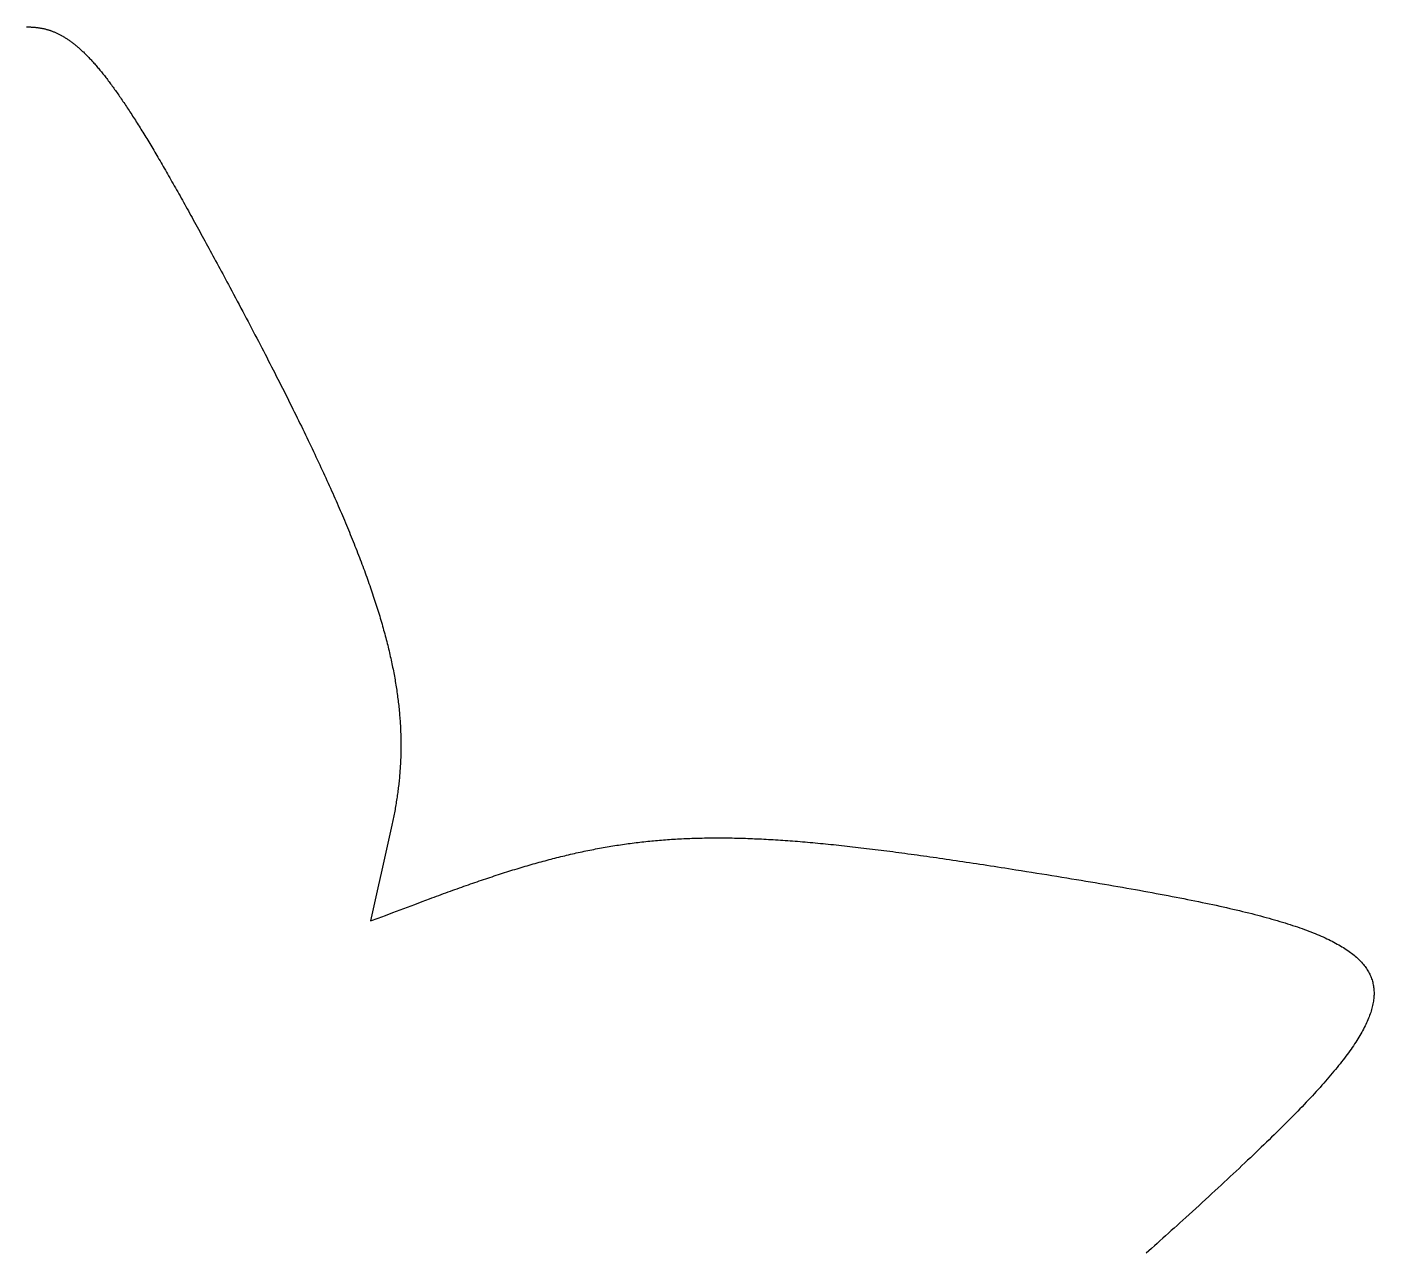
# Model space of a CAD drawing. Extents: x 2.4 to 98.3, y 8.1 to 95.3.
# Drawn here: x 50.37 to 98.33, y 51.65 to 95.28 of the extents above; entities that cross this region are included whole.
import ezdxf

# ---------------------------------------------------------------- set-up
doc = ezdxf.new("R2010")
doc.units = 0
doc.layers.add('LAYER_1', color=7, linetype='CONTINUOUS')

msp = doc.modelspace()

# ---------------------------------------------------------------- linework, layer by layer
at = {"layer": 'LAYER_1', "color": 3}
for p, q in [((50.351, 95.275), (50.376, 95.275)), ((50.376, 95.275), (50.4, 95.275)), ((50.4, 95.275), (50.424, 95.275)), ((50.424, 95.275), (50.449, 95.275)), ((50.449, 95.275), (50.473, 95.274)), ((50.473, 95.274), (50.497, 95.274)), ((50.497, 95.274), (50.521, 95.273)), ((50.521, 95.273), (50.545, 95.272)), ((50.545, 95.272), (50.569, 95.27)), ((50.569, 95.27), (50.593, 95.269)), ((50.593, 95.269), (50.616, 95.267)), ((50.616, 95.267), (50.64, 95.265)), ((50.64, 95.265), (50.664, 95.263)), ((50.664, 95.263), (50.688, 95.26)), ((50.688, 95.26), (50.711, 95.258)), ((50.711, 95.258), (50.735, 95.255)), ((50.735, 95.255), (50.758, 95.252)), ((50.758, 95.252), (50.782, 95.249)), ((50.782, 95.249), (50.805, 95.245)), ((50.805, 95.245), (50.829, 95.241)), ((50.829, 95.241), (50.852, 95.237)), ((50.852, 95.237), (50.876, 95.233)), ((50.876, 95.233), (50.899, 95.229)), ((50.899, 95.229), (50.922, 95.224)), ((50.922, 95.224), (50.945, 95.219)), ((50.945, 95.219), (50.969, 95.214)), ((50.969, 95.214), (50.992, 95.208)), ((50.992, 95.208), (51.015, 95.202)), ((51.015, 95.202), (51.038, 95.197)), ((51.038, 95.197), (51.061, 95.19)), ((51.061, 95.19), (51.085, 95.184)), ((51.085, 95.184), (51.108, 95.177)), ((51.108, 95.177), (51.131, 95.17)), ((51.131, 95.17), (51.154, 95.163)), ((51.154, 95.163), (51.177, 95.155)), ((51.177, 95.155), (51.2, 95.148)), ((51.2, 95.148), (51.223, 95.14)), ((51.223, 95.14), (51.246, 95.131)), ((51.246, 95.131), (51.269, 95.123)), ((51.269, 95.123), (51.292, 95.114)), ((51.292, 95.114), (51.315, 95.105)), ((51.315, 95.105), (51.338, 95.096)), ((51.338, 95.096), (51.361, 95.086)), ((51.361, 95.086), (51.385, 95.076)), ((51.385, 95.076), (51.408, 95.066)), ((51.408, 95.066), (51.431, 95.055)), ((51.431, 95.055), (51.454, 95.045)), ((51.454, 95.045), (51.477, 95.034)), ((51.477, 95.034), (51.5, 95.022)), ((51.5, 95.022), (51.523, 95.011)), ((51.523, 95.011), (51.546, 94.999)), ((51.546, 94.999), (51.569, 94.986)), ((51.569, 94.986), (51.592, 94.974)), ((51.592, 94.974), (51.615, 94.961)), ((51.615, 94.961), (51.639, 94.948)), ((51.639, 94.948), (51.662, 94.935)), ((51.662, 94.935), (51.685, 94.921)), ((51.685, 94.921), (51.708, 94.907)), ((51.708, 94.907), (51.732, 94.893)), ((51.732, 94.893), (51.755, 94.878)), ((51.755, 94.878), (51.778, 94.863)), ((51.778, 94.863), (51.801, 94.848)), ((51.801, 94.848), (51.825, 94.832)), ((51.825, 94.832), (51.848, 94.816)), ((51.848, 94.816), (51.872, 94.8)), ((51.872, 94.8), (51.895, 94.783)), ((51.895, 94.783), (51.919, 94.767)), ((51.919, 94.767), (51.942, 94.749)), ((51.942, 94.749), (51.966, 94.732)), ((51.966, 94.732), (51.99, 94.714)), ((51.99, 94.714), (52.013, 94.696)), ((52.013, 94.696), (52.037, 94.677)), ((52.037, 94.677), (52.061, 94.659)), ((52.061, 94.659), (52.085, 94.639)), ((52.085, 94.639), (52.109, 94.62)), ((52.109, 94.62), (52.133, 94.6)), ((52.133, 94.6), (52.157, 94.58)), ((52.157, 94.58), (52.181, 94.559)), ((52.181, 94.559), (52.205, 94.539)), ((52.205, 94.539), (52.229, 94.517)), ((52.229, 94.517), (52.253, 94.496)), ((52.253, 94.496), (52.277, 94.474)), ((52.277, 94.474), (52.302, 94.452)), ((52.302, 94.452), (52.326, 94.429)), ((52.326, 94.429), (52.351, 94.406)), ((52.351, 94.406), (52.375, 94.383)), ((52.375, 94.383), (52.4, 94.359)), ((52.4, 94.359), (52.425, 94.335)), ((52.425, 94.335), (52.449, 94.31)), ((52.449, 94.31), (52.474, 94.286)), ((52.474, 94.286), (52.499, 94.261)), ((52.499, 94.261), (52.524, 94.235)), ((52.524, 94.235), (52.549, 94.209)), ((52.549, 94.209), (52.574, 94.183)), ((52.574, 94.183), (52.6, 94.156)), ((52.6, 94.156), (52.625, 94.129)), ((52.625, 94.129), (52.65, 94.102)), ((52.65, 94.102), (52.676, 94.074)), ((52.676, 94.074), (52.702, 94.046)), ((52.702, 94.046), (52.727, 94.017)), ((52.727, 94.017), (52.753, 93.988)), ((52.753, 93.988), (52.779, 93.959)), ((52.779, 93.959), (52.805, 93.929)), ((52.805, 93.929), (52.831, 93.899)), ((52.831, 93.899), (52.857, 93.868)), ((52.857, 93.868), (52.883, 93.837)), ((52.883, 93.837), (52.91, 93.806)), ((52.91, 93.806), (52.936, 93.774)), ((52.936, 93.774), (52.963, 93.742)), ((52.963, 93.742), (52.99, 93.71)), ((52.99, 93.71), (53.016, 93.677)), ((53.016, 93.677), (53.043, 93.643)), ((53.043, 93.643), (53.07, 93.61)), ((53.07, 93.61), (53.097, 93.576)), ((53.097, 93.576), (53.125, 93.541)), ((53.125, 93.541), (53.152, 93.506)), ((53.152, 93.506), (53.18, 93.471)), ((53.18, 93.471), (53.207, 93.435)), ((53.207, 93.435), (53.235, 93.398)), ((53.235, 93.398), (53.263, 93.362)), ((53.263, 93.362), (53.291, 93.325)), ((53.291, 93.325), (53.319, 93.287)), ((53.319, 93.287), (53.347, 93.249)), ((53.347, 93.249), (53.375, 93.211)), ((53.375, 93.211), (53.404, 93.172)), ((53.404, 93.172), (53.432, 93.133)), ((53.432, 93.133), (53.461, 93.093)), ((53.461, 93.093), (53.49, 93.053)), ((53.49, 93.053), (53.519, 93.012)), ((53.519, 93.012), (53.548, 92.971)), ((53.548, 92.971), (53.578, 92.929)), ((53.578, 92.929), (53.607, 92.888)), ((53.607, 92.888), (53.637, 92.845)), ((53.637, 92.845), (53.666, 92.802)), ((53.666, 92.802), (53.696, 92.759)), ((53.696, 92.759), (53.726, 92.715)), ((53.726, 92.715), (53.756, 92.671)), ((53.756, 92.671), (53.787, 92.626)), ((53.787, 92.626), (53.817, 92.581)), ((53.817, 92.581), (53.848, 92.536)), ((53.848, 92.536), (53.879, 92.49)), ((53.879, 92.49), (53.91, 92.443)), ((53.91, 92.443), (53.941, 92.396)), ((53.941, 92.396), (53.972, 92.349)), ((53.972, 92.349), (54.003, 92.301)), ((54.003, 92.301), (54.035, 92.252)), ((54.035, 92.252), (54.067, 92.203)), ((54.067, 92.203), (54.099, 92.154)), ((54.099, 92.154), (54.131, 92.104)), ((54.131, 92.104), (54.163, 92.054)), ((54.163, 92.054), (54.196, 92.003)), ((54.196, 92.003), (54.228, 91.952)), ((54.228, 91.952), (54.261, 91.9)), ((54.261, 91.9), (54.294, 91.848)), ((54.294, 91.848), (54.327, 91.795)), ((54.327, 91.795), (54.36, 91.742)), ((54.36, 91.742), (54.394, 91.688)), ((54.394, 91.688), (54.428, 91.634)), ((54.428, 91.634), (54.461, 91.579)), ((54.461, 91.579), (54.496, 91.524)), ((54.496, 91.524), (54.53, 91.468)), ((54.53, 91.468), (54.564, 91.412)), ((54.564, 91.412), (54.599, 91.355)), ((54.599, 91.355), (54.634, 91.298)), ((54.634, 91.298), (54.669, 91.24)), ((54.669, 91.24), (54.704, 91.181)), ((54.704, 91.181), (54.739, 91.123)), ((54.739, 91.123), (54.775, 91.063)), ((54.775, 91.063), (54.811, 91.003)), ((54.811, 91.003), (54.847, 90.943)), ((54.847, 90.943), (54.883, 90.882)), ((54.883, 90.882), (54.919, 90.821)), ((54.919, 90.821), (54.956, 90.759)), ((54.956, 90.759), (54.993, 90.696)), ((54.993, 90.696), (55.03, 90.633)), ((55.03, 90.633), (55.067, 90.57)), ((55.067, 90.57), (55.105, 90.506)), ((55.105, 90.506), (55.142, 90.441)), ((55.142, 90.441), (55.18, 90.376)), ((55.18, 90.376), (55.218, 90.31)), ((55.218, 90.31), (55.257, 90.244)), ((55.257, 90.244), (55.295, 90.177)), ((55.295, 90.177), (55.334, 90.11)), ((55.334, 90.11), (55.373, 90.042)), ((55.373, 90.042), (55.412, 89.973)), ((55.412, 89.973), (55.452, 89.904)), ((55.452, 89.904), (55.491, 89.835)), ((55.491, 89.835), (55.531, 89.765)), ((55.531, 89.765), (55.571, 89.694)), ((55.571, 89.694), (55.612, 89.623)), ((55.612, 89.623), (55.653, 89.551)), ((55.653, 89.551), (55.693, 89.479)), ((55.693, 89.479), (55.734, 89.406)), ((55.734, 89.406), (55.776, 89.332)), ((55.776, 89.332), (55.817, 89.258)), ((55.817, 89.258), (55.859, 89.184)), ((55.859, 89.184), (55.901, 89.109)), ((55.901, 89.109), (55.944, 89.033)), ((55.944, 89.033), (55.986, 88.957)), ((55.986, 88.957), (56.029, 88.88)), ((56.029, 88.88), (56.072, 88.802)), ((56.072, 88.802), (56.115, 88.724)), ((56.115, 88.724), (56.159, 88.645)), ((56.159, 88.645), (56.203, 88.566)), ((56.203, 88.566), (56.247, 88.486)), ((56.247, 88.486), (56.291, 88.406)), ((56.291, 88.406), (56.336, 88.325)), ((56.336, 88.325), (56.381, 88.243)), ((56.381, 88.243), (56.426, 88.161)), ((56.426, 88.161), (56.471, 88.078)), ((56.471, 88.078), (56.517, 87.995)), ((56.517, 87.995), (56.563, 87.911)), ((56.563, 87.911), (56.609, 87.826)), ((56.609, 87.826), (56.656, 87.741)), ((56.656, 87.741), (56.702, 87.655)), ((56.702, 87.655), (56.749, 87.569)), ((56.749, 87.569), (56.797, 87.482)), ((56.797, 87.482), (56.844, 87.394)), ((56.844, 87.394), (56.892, 87.306)), ((56.892, 87.306), (56.94, 87.217)), ((56.94, 87.217), (56.989, 87.127)), ((56.989, 87.127), (57.037, 87.037)), ((57.037, 87.037), (57.086, 86.947)), ((57.086, 86.947), (57.136, 86.855)), ((57.136, 86.855), (57.185, 86.763)), ((57.185, 86.763), (57.235, 86.671)), ((57.235, 86.671), (57.285, 86.577)), ((57.285, 86.577), (57.336, 86.483)), ((57.336, 86.483), (57.387, 86.389)), ((57.387, 86.389), (57.438, 86.294)), ((57.438, 86.294), (57.489, 86.198)), ((57.489, 86.198), (57.541, 86.101)), ((57.541, 86.101), (57.593, 86.004)), ((57.593, 86.004), (57.659, 85.88)), ((57.659, 85.88), (57.725, 85.756)), ((57.725, 85.756), (57.791, 85.633)), ((57.791, 85.633), (57.856, 85.51)), ((57.856, 85.51), (57.921, 85.388)), ((57.921, 85.388), (57.985, 85.267)), ((57.985, 85.267), (58.049, 85.146)), ((58.049, 85.146), (58.113, 85.025)), ((58.113, 85.025), (58.176, 84.906)), ((58.176, 84.906), (58.239, 84.786)), ((58.239, 84.786), (58.302, 84.668)), ((58.302, 84.668), (58.364, 84.55)), ((58.364, 84.55), (58.425, 84.432)), ((58.425, 84.432), (58.486, 84.315)), ((58.486, 84.315), (58.547, 84.199)), ((58.547, 84.199), (58.608, 84.083)), ((58.608, 84.083), (58.668, 83.968)), ((58.668, 83.968), (58.727, 83.853)), ((58.727, 83.853), (58.786, 83.739)), ((58.786, 83.739), (58.845, 83.625)), ((58.845, 83.625), (58.903, 83.512)), ((58.903, 83.512), (58.961, 83.4)), ((58.961, 83.4), (59.019, 83.288)), ((59.019, 83.288), (59.076, 83.176)), ((59.076, 83.176), (59.133, 83.065)), ((59.133, 83.065), (59.189, 82.955)), ((59.189, 82.955), (59.245, 82.845)), ((59.245, 82.845), (59.301, 82.735)), ((59.301, 82.735), (59.356, 82.627)), ((59.356, 82.627), (59.411, 82.518)), ((59.411, 82.518), (59.466, 82.41)), ((59.466, 82.41), (59.52, 82.303)), ((59.52, 82.303), (59.573, 82.196)), ((59.573, 82.196), (59.627, 82.09)), ((59.627, 82.09), (59.68, 81.984)), ((59.68, 81.984), (59.732, 81.879)), ((59.732, 81.879), (59.784, 81.774)), ((59.784, 81.774), (59.836, 81.67)), ((59.836, 81.67), (59.887, 81.566)), ((59.887, 81.566), (59.938, 81.463)), ((59.938, 81.463), (59.989, 81.36)), ((59.989, 81.36), (60.039, 81.258)), ((60.039, 81.258), (60.089, 81.156)), ((60.089, 81.156), (60.138, 81.055)), ((60.138, 81.055), (60.187, 80.954)), ((60.187, 80.954), (60.236, 80.854)), ((60.236, 80.854), (60.284, 80.754)), ((60.284, 80.754), (60.332, 80.654)), ((60.332, 80.654), (60.38, 80.555)), ((60.38, 80.555), (60.427, 80.457)), ((60.427, 80.457), (60.474, 80.359)), ((60.474, 80.359), (60.52, 80.261)), ((60.52, 80.261), (60.566, 80.164)), ((60.566, 80.164), (60.612, 80.068)), ((60.612, 80.068), (60.657, 79.971)), ((60.657, 79.971), (60.702, 79.876)), ((60.702, 79.876), (60.747, 79.781)), ((60.747, 79.781), (60.791, 79.686)), ((60.791, 79.686), (60.835, 79.591)), ((60.835, 79.591), (60.878, 79.497)), ((60.878, 79.497), (60.921, 79.404)), ((60.921, 79.404), (60.964, 79.311)), ((60.964, 79.311), (61.006, 79.218)), ((61.006, 79.218), (61.048, 79.126)), ((61.048, 79.126), (61.09, 79.034)), ((61.09, 79.034), (61.131, 78.943)), ((61.131, 78.943), (61.172, 78.852)), ((61.172, 78.852), (61.212, 78.762)), ((61.212, 78.762), (61.253, 78.672)), ((61.253, 78.672), (61.292, 78.582)), ((61.292, 78.582), (61.332, 78.493)), ((61.332, 78.493), (61.371, 78.404)), ((61.371, 78.404), (61.41, 78.316)), ((61.41, 78.316), (61.448, 78.228)), ((61.448, 78.228), (61.486, 78.14)), ((61.486, 78.14), (61.524, 78.053)), ((61.524, 78.053), (61.561, 77.966)), ((61.561, 77.966), (61.598, 77.88)), ((61.598, 77.88), (61.635, 77.794)), ((61.635, 77.794), (61.671, 77.708)), ((61.671, 77.708), (61.707, 77.623)), ((61.707, 77.623), (61.742, 77.538)), ((61.742, 77.538), (61.777, 77.454)), ((61.777, 77.454), (61.812, 77.37)), ((61.812, 77.37), (61.847, 77.286)), ((61.847, 77.286), (61.881, 77.203)), ((61.881, 77.203), (61.915, 77.12)), ((61.915, 77.12), (61.948, 77.037)), ((61.948, 77.037), (61.981, 76.955)), ((61.981, 76.955), (62.014, 76.873)), ((62.014, 76.873), (62.046, 76.792)), ((62.046, 76.792), (62.078, 76.711)), ((62.078, 76.711), (62.11, 76.63)), ((62.11, 76.63), (62.141, 76.55)), ((62.141, 76.55), (62.173, 76.469)), ((62.173, 76.469), (62.203, 76.39)), ((62.203, 76.39), (62.234, 76.311)), ((62.234, 76.311), (62.264, 76.232)), ((62.264, 76.232), (62.293, 76.153)), ((62.293, 76.153), (62.323, 76.075)), ((62.323, 76.075), (62.352, 75.997)), ((62.352, 75.997), (62.38, 75.919)), ((62.38, 75.919), (62.409, 75.842)), ((62.409, 75.842), (62.437, 75.765)), ((62.437, 75.765), (62.464, 75.688)), ((62.464, 75.688), (62.491, 75.612)), ((62.491, 75.612), (62.518, 75.536)), ((62.518, 75.536), (62.545, 75.46)), ((62.545, 75.46), (62.571, 75.385)), ((62.571, 75.385), (62.597, 75.31)), ((62.597, 75.31), (62.623, 75.235)), ((62.623, 75.235), (62.648, 75.161)), ((62.648, 75.161), (62.673, 75.087)), ((62.673, 75.087), (62.698, 75.013)), ((62.698, 75.013), (62.723, 74.94)), ((62.723, 74.94), (62.747, 74.867)), ((62.747, 74.867), (62.77, 74.794)), ((62.77, 74.794), (62.794, 74.721)), ((62.794, 74.721), (62.817, 74.649)), ((62.817, 74.649), (62.839, 74.577)), ((62.839, 74.577), (62.862, 74.505)), ((62.862, 74.505), (62.884, 74.434)), ((62.884, 74.434), (62.906, 74.363)), ((62.906, 74.363), (62.927, 74.292)), ((62.927, 74.292), (62.948, 74.221)), ((62.948, 74.221), (62.969, 74.151)), ((62.969, 74.151), (62.99, 74.081)), ((62.99, 74.081), (63.01, 74.011)), ((63.01, 74.011), (63.03, 73.942)), ((63.03, 73.942), (63.049, 73.872)), ((63.049, 73.872), (63.068, 73.803)), ((63.068, 73.803), (63.087, 73.735)), ((63.087, 73.735), (63.106, 73.666)), ((63.106, 73.666), (63.124, 73.598)), ((63.124, 73.598), (63.142, 73.53)), ((63.142, 73.53), (63.16, 73.463)), ((63.16, 73.463), (63.177, 73.395)), ((63.177, 73.395), (63.194, 73.328)), ((63.194, 73.328), (63.211, 73.261)), ((63.211, 73.261), (63.228, 73.194)), ((63.228, 73.194), (63.244, 73.128)), ((63.244, 73.128), (63.259, 73.062)), ((63.259, 73.062), (63.275, 72.996)), ((63.275, 72.996), (63.29, 72.93)), ((63.29, 72.93), (63.305, 72.864)), ((63.305, 72.864), (63.32, 72.799)), ((63.32, 72.799), (63.334, 72.734)), ((63.334, 72.734), (63.348, 72.669)), ((63.348, 72.669), (63.362, 72.604)), ((63.362, 72.604), (63.375, 72.54)), ((63.375, 72.54), (63.388, 72.476)), ((63.388, 72.476), (63.401, 72.412)), ((63.401, 72.412), (63.414, 72.348)), ((63.414, 72.348), (63.426, 72.284)), ((63.426, 72.284), (63.438, 72.221)), ((63.438, 72.221), (63.449, 72.157)), ((63.449, 72.157), (63.461, 72.094)), ((63.461, 72.094), (63.472, 72.032)), ((63.472, 72.032), (63.483, 71.969)), ((63.483, 71.969), (63.493, 71.907)), ((63.493, 71.907), (63.503, 71.844)), ((63.503, 71.844), (63.513, 71.782)), ((63.513, 71.782), (63.523, 71.72)), ((63.523, 71.72), (63.532, 71.659)), ((63.532, 71.659), (63.541, 71.597)), ((63.541, 71.597), (63.55, 71.536)), ((63.55, 71.536), (63.558, 71.475)), ((63.558, 71.475), (63.566, 71.414)), ((63.566, 71.414), (63.574, 71.353)), ((63.574, 71.353), (63.582, 71.292)), ((63.582, 71.292), (63.589, 71.231)), ((63.589, 71.231), (63.596, 71.171)), ((63.596, 71.171), (63.603, 71.111)), ((63.603, 71.111), (63.609, 71.051)), ((63.609, 71.051), (63.615, 70.991)), ((63.615, 70.991), (63.621, 70.931)), ((63.621, 70.931), (63.627, 70.871)), ((63.627, 70.871), (63.632, 70.812)), ((63.632, 70.812), (63.637, 70.753)), ((63.637, 70.753), (63.642, 70.693)), ((63.642, 70.693), (63.646, 70.634)), ((63.646, 70.634), (63.651, 70.575)), ((63.651, 70.575), (63.655, 70.517)), ((63.655, 70.517), (63.658, 70.458)), ((63.658, 70.458), (63.662, 70.399)), ((63.662, 70.399), (63.665, 70.341)), ((63.665, 70.341), (63.668, 70.283)), ((63.668, 70.283), (63.67, 70.225)), ((63.67, 70.225), (63.673, 70.166)), ((63.673, 70.166), (63.675, 70.109)), ((63.675, 70.109), (63.676, 70.051)), ((63.676, 70.051), (63.678, 69.993)), ((63.678, 69.993), (63.679, 69.935)), ((63.679, 69.935), (63.68, 69.878)), ((63.68, 69.878), (63.681, 69.82)), ((63.681, 69.82), (63.681, 69.763)), ((63.681, 69.763), (63.682, 69.706)), ((63.682, 69.706), (63.681, 69.649)), ((63.681, 69.649), (63.681, 69.592)), ((63.681, 69.592), (63.681, 69.535)), ((63.666, 69.082), (63.663, 69.025)), ((63.669, 69.138), (63.666, 69.082)), ((63.671, 69.194), (63.669, 69.138)), ((63.674, 69.251), (63.671, 69.194)), ((63.676, 69.308), (63.674, 69.251)), ((63.677, 69.364), (63.676, 69.308)), ((63.679, 69.421), (63.677, 69.364)), ((63.68, 69.478), (63.679, 69.421)), ((63.681, 69.535), (63.68, 69.478)), ((63.636, 68.633), (63.631, 68.577)), ((63.641, 68.689), (63.636, 68.633)), ((63.645, 68.745), (63.641, 68.689)), ((63.649, 68.801), (63.645, 68.745)), ((63.653, 68.857), (63.649, 68.801)), ((63.657, 68.913), (63.653, 68.857)), ((63.66, 68.969), (63.657, 68.913)), ((63.663, 69.025), (63.66, 68.969)), ((63.583, 68.131), (63.576, 68.076)), ((63.59, 68.187), (63.583, 68.131)), ((63.596, 68.243), (63.59, 68.187)), ((63.603, 68.298), (63.596, 68.243)), ((63.609, 68.354), (63.603, 68.298)), ((63.615, 68.41), (63.609, 68.354)), ((63.62, 68.465), (63.615, 68.41)), ((63.626, 68.521), (63.62, 68.465)), ((63.631, 68.577), (63.626, 68.521)), ((63.51, 67.631), (63.501, 67.576)), ((63.519, 67.687), (63.51, 67.631)), ((63.528, 67.743), (63.519, 67.687)), ((63.536, 67.798), (63.528, 67.743)), ((63.545, 67.854), (63.536, 67.798)), ((63.553, 67.909), (63.545, 67.854)), ((63.561, 67.965), (63.553, 67.909)), ((63.568, 68.02), (63.561, 67.965)), ((63.576, 68.076), (63.568, 68.02)), ((63.429, 67.187), (63.418, 67.131)), ((63.44, 67.243), (63.429, 67.187)), ((63.451, 67.298), (63.44, 67.243)), ((63.461, 67.354), (63.451, 67.298)), ((63.472, 67.409), (63.461, 67.354)), ((63.482, 67.465), (63.472, 67.409)), ((63.491, 67.52), (63.482, 67.465)), ((63.501, 67.576), (63.491, 67.52)), ((63.359, 66.853), (63.265, 66.427)), ((63.372, 66.909), (63.359, 66.853)), ((63.384, 66.964), (63.372, 66.909)), ((63.395, 67.02), (63.384, 66.964)), ((63.407, 67.076), (63.395, 67.02)), ((63.418, 67.131), (63.407, 67.076)), ((63.265, 66.427), (63.171, 66.001)), ((71.71, 66.187), (71.779, 66.197)), ((71.779, 66.197), (71.848, 66.206)), ((71.848, 66.206), (71.917, 66.215)), ((71.917, 66.215), (71.986, 66.224)), ((71.986, 66.224), (72.055, 66.233)), ((72.055, 66.233), (72.124, 66.241)), ((72.124, 66.241), (72.193, 66.249)), ((72.193, 66.249), (72.263, 66.257)), ((72.263, 66.257), (72.332, 66.265)), ((72.332, 66.265), (72.402, 66.272)), ((72.402, 66.272), (72.472, 66.28)), ((72.472, 66.28), (72.541, 66.287)), ((72.541, 66.287), (72.611, 66.294)), ((72.611, 66.294), (72.681, 66.3)), ((72.681, 66.3), (72.752, 66.307)), ((72.752, 66.307), (72.822, 66.313)), ((72.822, 66.313), (72.892, 66.319)), ((72.892, 66.319), (72.963, 66.325)), ((72.963, 66.325), (73.034, 66.331)), ((73.034, 66.331), (73.105, 66.336)), ((73.105, 66.336), (73.176, 66.341)), ((73.176, 66.341), (73.247, 66.346)), ((73.247, 66.346), (73.318, 66.351)), ((73.318, 66.351), (73.39, 66.356)), ((73.39, 66.356), (73.461, 66.36)), ((73.461, 66.36), (73.533, 66.364)), ((73.533, 66.364), (73.605, 66.368)), ((73.605, 66.368), (73.678, 66.372)), ((73.678, 66.372), (73.75, 66.375)), ((73.75, 66.375), (73.823, 66.378)), ((73.823, 66.378), (73.895, 66.381)), ((73.895, 66.381), (73.968, 66.384)), ((73.968, 66.384), (74.042, 66.387)), ((74.042, 66.387), (74.115, 66.389)), ((74.115, 66.389), (74.189, 66.392)), ((74.189, 66.392), (74.263, 66.394)), ((74.263, 66.394), (74.337, 66.395)), ((74.337, 66.395), (74.411, 66.397)), ((74.411, 66.397), (74.486, 66.398)), ((74.486, 66.398), (74.561, 66.4)), ((74.561, 66.4), (74.636, 66.401)), ((74.636, 66.401), (74.711, 66.401)), ((74.711, 66.401), (74.787, 66.402)), ((74.787, 66.402), (74.862, 66.402)), ((74.862, 66.402), (74.938, 66.402)), ((74.938, 66.402), (75.015, 66.402)), ((75.015, 66.402), (75.091, 66.402)), ((75.091, 66.402), (75.168, 66.402)), ((75.168, 66.402), (75.246, 66.401)), ((75.246, 66.401), (75.323, 66.4)), ((75.323, 66.4), (75.401, 66.399)), ((75.401, 66.399), (75.479, 66.398)), ((75.479, 66.398), (75.557, 66.396)), ((75.557, 66.396), (75.636, 66.394)), ((75.636, 66.394), (75.715, 66.393)), ((75.715, 66.393), (75.794, 66.39)), ((75.794, 66.39), (75.874, 66.388)), ((75.874, 66.388), (75.954, 66.386)), ((75.954, 66.386), (76.034, 66.383)), ((76.034, 66.383), (76.115, 66.38)), ((76.115, 66.38), (76.196, 66.377)), ((76.196, 66.377), (76.277, 66.373)), ((76.277, 66.373), (76.359, 66.37)), ((76.359, 66.37), (76.441, 66.366)), ((76.441, 66.366), (76.523, 66.362)), ((76.523, 66.362), (76.606, 66.358)), ((76.606, 66.358), (76.689, 66.354)), ((76.689, 66.354), (76.772, 66.349)), ((76.772, 66.349), (76.856, 66.344)), ((76.856, 66.344), (76.94, 66.339)), ((76.94, 66.339), (77.025, 66.334)), ((77.025, 66.334), (77.11, 66.329)), ((77.11, 66.329), (77.195, 66.323)), ((77.195, 66.323), (77.281, 66.317)), ((77.281, 66.317), (77.367, 66.312)), ((77.367, 66.312), (77.454, 66.305)), ((77.454, 66.305), (77.541, 66.299)), ((77.541, 66.299), (77.628, 66.292)), ((77.628, 66.292), (77.716, 66.286)), ((77.716, 66.286), (77.804, 66.279)), ((77.804, 66.279), (77.893, 66.272)), ((77.893, 66.272), (77.982, 66.264)), ((77.982, 66.264), (78.072, 66.257)), ((78.072, 66.257), (78.162, 66.249)), ((78.162, 66.249), (78.252, 66.241)), ((78.252, 66.241), (78.343, 66.233)), ((78.343, 66.233), (78.434, 66.224)), ((78.434, 66.224), (78.526, 66.216)), ((78.526, 66.216), (78.618, 66.207)), ((78.618, 66.207), (78.711, 66.198)), ((78.711, 66.198), (78.804, 66.189)), ((63.171, 66.001), (63.076, 65.575)), ((69.236, 65.699), (69.305, 65.717)), ((69.305, 65.717), (69.375, 65.734)), ((69.375, 65.734), (69.444, 65.751)), ((69.444, 65.751), (69.513, 65.768)), ((69.513, 65.768), (69.583, 65.784)), ((69.583, 65.784), (69.652, 65.801)), ((69.652, 65.801), (69.721, 65.817)), ((69.721, 65.817), (69.79, 65.833)), ((69.79, 65.833), (69.859, 65.848)), ((69.859, 65.848), (69.927, 65.864)), ((69.927, 65.864), (69.996, 65.879)), ((69.996, 65.879), (70.065, 65.894)), ((70.065, 65.894), (70.134, 65.909)), ((70.134, 65.909), (70.202, 65.923)), ((70.202, 65.923), (70.271, 65.938)), ((70.271, 65.938), (70.339, 65.952)), ((70.339, 65.952), (70.408, 65.966)), ((70.408, 65.966), (70.476, 65.979)), ((70.476, 65.979), (70.545, 65.993)), ((70.545, 65.993), (70.613, 66.006)), ((70.613, 66.006), (70.682, 66.019)), ((70.682, 66.019), (70.75, 66.032)), ((70.75, 66.032), (70.818, 66.044)), ((70.818, 66.044), (70.887, 66.057)), ((70.887, 66.057), (70.955, 66.069)), ((70.955, 66.069), (71.024, 66.081)), ((71.024, 66.081), (71.092, 66.092)), ((71.092, 66.092), (71.161, 66.104)), ((71.161, 66.104), (71.229, 66.115)), ((71.229, 66.115), (71.298, 66.126)), ((71.298, 66.126), (71.366, 66.137)), ((71.366, 66.137), (71.435, 66.147)), ((71.435, 66.147), (71.504, 66.158)), ((71.504, 66.158), (71.572, 66.168)), ((71.572, 66.168), (71.641, 66.178)), ((71.641, 66.178), (71.71, 66.187)), ((78.804, 66.189), (78.898, 66.18)), ((78.898, 66.18), (78.992, 66.17)), ((78.992, 66.17), (79.087, 66.16)), ((79.087, 66.16), (79.182, 66.15)), ((79.182, 66.15), (79.278, 66.14)), ((79.278, 66.14), (79.374, 66.13)), ((79.374, 66.13), (79.471, 66.12)), ((79.471, 66.12), (79.568, 66.109)), ((79.568, 66.109), (79.666, 66.098)), ((79.666, 66.098), (79.764, 66.087)), ((79.764, 66.087), (79.863, 66.076)), ((79.863, 66.076), (79.962, 66.064)), ((79.962, 66.064), (80.062, 66.052)), ((80.062, 66.052), (80.162, 66.041)), ((80.162, 66.041), (80.263, 66.028)), ((80.263, 66.028), (80.365, 66.016)), ((80.365, 66.016), (80.467, 66.004)), ((80.467, 66.004), (80.569, 65.991)), ((80.569, 65.991), (80.673, 65.978)), ((80.673, 65.978), (80.776, 65.965)), ((80.776, 65.965), (80.881, 65.952)), ((80.881, 65.952), (80.986, 65.939)), ((80.986, 65.939), (81.091, 65.925)), ((81.091, 65.925), (81.197, 65.911)), ((81.197, 65.911), (81.304, 65.897)), ((81.304, 65.897), (81.411, 65.883)), ((81.411, 65.883), (81.519, 65.869)), ((81.519, 65.869), (81.627, 65.854)), ((81.627, 65.854), (81.736, 65.839)), ((81.736, 65.839), (81.846, 65.824)), ((81.846, 65.824), (81.956, 65.809)), ((81.956, 65.809), (82.067, 65.794)), ((82.067, 65.794), (82.179, 65.778)), ((82.179, 65.778), (82.291, 65.763)), ((82.291, 65.763), (82.404, 65.747)), ((82.404, 65.747), (82.517, 65.731)), ((82.517, 65.731), (82.632, 65.715)), ((82.632, 65.715), (82.746, 65.698)), ((63.076, 65.575), (62.982, 65.15)), ((67.523, 65.212), (67.597, 65.235)), ((67.597, 65.235), (67.67, 65.258)), ((67.67, 65.258), (67.743, 65.28)), ((67.743, 65.28), (67.816, 65.303)), ((67.816, 65.303), (67.888, 65.325)), ((67.888, 65.325), (67.961, 65.346)), ((67.961, 65.346), (68.033, 65.368)), ((68.033, 65.368), (68.105, 65.389)), ((68.105, 65.389), (68.177, 65.41)), ((68.177, 65.41), (68.248, 65.431)), ((68.248, 65.431), (68.32, 65.452)), ((68.32, 65.452), (68.391, 65.472)), ((68.391, 65.472), (68.462, 65.492)), ((68.462, 65.492), (68.533, 65.512)), ((68.533, 65.512), (68.604, 65.532)), ((68.604, 65.532), (68.675, 65.552)), ((68.675, 65.552), (68.745, 65.571)), ((68.745, 65.571), (68.816, 65.59)), ((68.816, 65.59), (68.886, 65.609)), ((68.886, 65.609), (68.956, 65.627)), ((68.956, 65.627), (69.026, 65.646)), ((69.026, 65.646), (69.096, 65.664)), ((69.096, 65.664), (69.166, 65.682)), ((69.166, 65.682), (69.236, 65.699)), ((82.746, 65.698), (82.862, 65.681)), ((82.862, 65.681), (82.978, 65.665)), ((82.978, 65.665), (83.095, 65.648)), ((83.095, 65.648), (83.212, 65.63)), ((83.212, 65.63), (83.33, 65.613)), ((83.33, 65.613), (83.449, 65.596)), ((83.449, 65.596), (83.568, 65.578)), ((83.568, 65.578), (83.688, 65.56)), ((83.688, 65.56), (83.809, 65.542)), ((83.809, 65.542), (83.931, 65.523)), ((83.931, 65.523), (84.053, 65.505)), ((84.053, 65.505), (84.176, 65.486)), ((84.176, 65.486), (84.3, 65.467)), ((84.3, 65.467), (84.424, 65.448)), ((84.424, 65.448), (84.549, 65.429)), ((84.549, 65.429), (84.675, 65.41)), ((84.675, 65.41), (84.802, 65.39)), ((84.802, 65.39), (84.929, 65.37)), ((84.929, 65.37), (85.057, 65.35)), ((85.057, 65.35), (85.186, 65.33)), ((85.186, 65.33), (85.315, 65.31)), ((85.315, 65.31), (85.446, 65.289)), ((85.446, 65.289), (85.577, 65.269)), ((85.577, 65.269), (85.764, 65.239)), ((85.764, 65.239), (85.951, 65.209)), ((62.982, 65.15), (62.888, 64.724)), ((66.083, 64.732), (66.161, 64.76)), ((66.161, 64.76), (66.239, 64.787)), ((66.239, 64.787), (66.317, 64.814)), ((66.317, 64.814), (66.394, 64.84)), ((66.394, 64.84), (66.471, 64.867)), ((66.471, 64.867), (66.548, 64.893)), ((66.548, 64.893), (66.625, 64.919)), ((66.625, 64.919), (66.701, 64.945)), ((66.701, 64.945), (66.777, 64.97)), ((66.777, 64.97), (66.853, 64.995)), ((66.853, 64.995), (66.928, 65.02)), ((66.928, 65.02), (67.003, 65.045)), ((67.003, 65.045), (67.078, 65.07)), ((67.078, 65.07), (67.153, 65.094)), ((67.153, 65.094), (67.228, 65.118)), ((67.228, 65.118), (67.302, 65.142)), ((67.302, 65.142), (67.376, 65.166)), ((67.376, 65.166), (67.45, 65.189)), ((67.45, 65.189), (67.523, 65.212)), ((85.951, 65.209), (86.135, 65.18)), ((86.135, 65.18), (86.319, 65.15)), ((86.319, 65.15), (86.501, 65.121)), ((86.501, 65.121), (86.681, 65.092)), ((86.681, 65.092), (86.86, 65.063)), ((86.86, 65.063), (87.037, 65.035)), ((87.037, 65.035), (87.213, 65.006)), ((87.213, 65.006), (87.388, 64.977)), ((87.388, 64.977), (87.561, 64.949)), ((87.561, 64.949), (87.732, 64.921)), ((87.732, 64.921), (87.903, 64.893)), ((87.903, 64.893), (88.071, 64.865)), ((88.071, 64.865), (88.238, 64.837)), ((88.238, 64.837), (88.404, 64.809)), ((88.404, 64.809), (88.569, 64.781)), ((88.569, 64.781), (88.731, 64.753)), ((88.731, 64.753), (88.893, 64.726)), ((62.793, 64.298), (62.699, 63.872)), ((62.888, 64.724), (62.793, 64.298)), ((64.786, 64.262), (64.869, 64.293)), ((64.869, 64.293), (64.953, 64.324)), ((64.953, 64.324), (65.036, 64.355)), ((65.036, 64.355), (65.118, 64.385)), ((65.118, 64.385), (65.201, 64.416)), ((65.201, 64.416), (65.283, 64.446)), ((65.283, 64.446), (65.364, 64.475)), ((65.364, 64.475), (65.445, 64.505)), ((65.445, 64.505), (65.526, 64.534)), ((65.526, 64.534), (65.607, 64.563)), ((65.607, 64.563), (65.687, 64.592)), ((65.687, 64.592), (65.767, 64.62)), ((65.767, 64.62), (65.846, 64.649)), ((65.846, 64.649), (65.925, 64.677)), ((65.925, 64.677), (66.004, 64.705)), ((66.004, 64.705), (66.083, 64.732)), ((88.893, 64.726), (89.053, 64.698)), ((89.053, 64.698), (89.211, 64.671)), ((89.211, 64.671), (89.369, 64.643)), ((89.369, 64.643), (89.524, 64.616)), ((89.524, 64.616), (89.679, 64.589)), ((89.679, 64.589), (89.831, 64.562)), ((89.831, 64.562), (89.983, 64.535)), ((89.983, 64.535), (90.133, 64.508)), ((90.133, 64.508), (90.281, 64.481)), ((90.281, 64.481), (90.428, 64.454)), ((90.428, 64.454), (90.574, 64.427)), ((90.574, 64.427), (90.718, 64.4)), ((90.718, 64.4), (90.861, 64.373)), ((90.861, 64.373), (91.002, 64.346)), ((91.002, 64.346), (91.142, 64.32)), ((91.142, 64.32), (91.281, 64.293)), ((91.281, 64.293), (91.418, 64.266)), ((62.699, 63.872), (62.605, 63.446)), ((63.391, 63.74), (63.653, 63.838)), ((63.653, 63.838), (63.915, 63.936)), ((63.915, 63.936), (64.177, 64.035)), ((64.177, 64.035), (64.44, 64.133)), ((64.44, 64.133), (64.702, 64.231)), ((64.702, 64.231), (64.786, 64.262)), ((91.418, 64.266), (91.554, 64.24)), ((91.554, 64.24), (91.688, 64.213)), ((91.688, 64.213), (91.821, 64.186)), ((91.821, 64.186), (91.953, 64.16)), ((91.953, 64.16), (92.083, 64.133)), ((92.083, 64.133), (92.212, 64.106)), ((92.212, 64.106), (92.339, 64.08)), ((92.339, 64.08), (92.465, 64.053)), ((92.465, 64.053), (92.589, 64.026)), ((92.589, 64.026), (92.712, 64)), ((92.712, 64), (92.834, 63.973)), ((92.834, 63.973), (92.955, 63.946)), ((92.955, 63.946), (93.073, 63.92)), ((93.073, 63.92), (93.191, 63.893)), ((93.191, 63.893), (93.307, 63.866)), ((93.307, 63.866), (93.422, 63.839)), ((93.422, 63.839), (93.535, 63.812)), ((93.535, 63.812), (93.648, 63.785)), ((62.605, 63.446), (62.867, 63.544)), ((62.867, 63.544), (63.129, 63.642)), ((63.129, 63.642), (63.391, 63.74)), ((93.648, 63.785), (93.758, 63.758)), ((93.758, 63.758), (93.867, 63.731)), ((93.867, 63.731), (93.975, 63.704)), ((93.975, 63.704), (94.082, 63.677)), ((94.082, 63.677), (94.187, 63.65)), ((94.187, 63.65), (94.291, 63.622)), ((94.291, 63.622), (94.393, 63.595)), ((94.393, 63.595), (94.494, 63.567)), ((94.494, 63.567), (94.594, 63.54)), ((94.594, 63.54), (94.693, 63.512)), ((94.693, 63.512), (94.79, 63.484)), ((94.79, 63.484), (94.885, 63.457)), ((94.885, 63.457), (94.979, 63.429)), ((94.979, 63.429), (95.072, 63.401)), ((95.072, 63.401), (95.164, 63.372)), ((95.164, 63.372), (95.254, 63.344)), ((95.254, 63.344), (95.343, 63.316)), ((95.343, 63.316), (95.431, 63.287)), ((95.431, 63.287), (95.517, 63.259)), ((95.517, 63.259), (95.602, 63.23)), ((95.602, 63.23), (95.685, 63.201)), ((95.685, 63.201), (95.767, 63.172)), ((95.767, 63.172), (95.848, 63.143)), ((95.848, 63.143), (95.928, 63.114)), ((95.928, 63.114), (96.006, 63.084)), ((96.006, 63.084), (96.083, 63.055)), ((96.083, 63.055), (96.158, 63.025)), ((96.158, 63.025), (96.232, 62.995)), ((96.232, 62.995), (96.305, 62.965)), ((96.305, 62.965), (96.377, 62.935)), ((96.377, 62.935), (96.447, 62.905)), ((96.447, 62.905), (96.516, 62.874)), ((96.516, 62.874), (96.584, 62.844)), ((96.584, 62.844), (96.65, 62.813)), ((96.65, 62.813), (96.715, 62.782)), ((96.715, 62.782), (96.778, 62.75)), ((96.778, 62.75), (96.841, 62.719)), ((96.841, 62.719), (96.902, 62.687)), ((96.902, 62.687), (96.962, 62.655)), ((96.962, 62.655), (97.02, 62.623)), ((97.02, 62.623), (97.077, 62.591)), ((97.077, 62.591), (97.133, 62.559)), ((97.133, 62.559), (97.187, 62.526)), ((97.187, 62.526), (97.241, 62.493)), ((97.241, 62.493), (97.293, 62.46)), ((97.293, 62.46), (97.343, 62.427)), ((97.343, 62.427), (97.393, 62.393)), ((97.393, 62.393), (97.441, 62.359)), ((97.441, 62.359), (97.487, 62.325)), ((97.487, 62.325), (97.533, 62.291)), ((97.533, 62.291), (97.577, 62.257)), ((97.577, 62.257), (97.62, 62.222)), ((97.62, 62.222), (97.662, 62.187)), ((97.662, 62.187), (97.702, 62.152)), ((97.702, 62.152), (97.741, 62.116)), ((97.741, 62.116), (97.779, 62.08)), ((97.779, 62.08), (97.815, 62.044)), ((97.815, 62.044), (97.851, 62.008)), ((97.851, 62.008), (97.885, 61.971)), ((97.885, 61.971), (97.917, 61.934)), ((97.917, 61.934), (97.949, 61.897)), ((97.949, 61.897), (97.979, 61.86)), ((97.979, 61.86), (98.008, 61.822)), ((98.008, 61.822), (98.036, 61.784)), ((98.036, 61.784), (98.062, 61.746)), ((98.062, 61.746), (98.087, 61.707)), ((98.087, 61.707), (98.111, 61.668)), ((98.111, 61.668), (98.134, 61.629)), ((98.134, 61.629), (98.155, 61.589)), ((98.155, 61.589), (98.176, 61.549)), ((98.176, 61.549), (98.195, 61.509)), ((98.195, 61.509), (98.212, 61.469)), ((98.212, 61.469), (98.229, 61.428)), ((98.229, 61.428), (98.244, 61.387)), ((98.244, 61.387), (98.258, 61.345)), ((98.258, 61.345), (98.271, 61.303)), ((98.271, 61.303), (98.282, 61.261)), ((98.282, 61.261), (98.292, 61.218)), ((98.292, 61.218), (98.301, 61.175)), ((98.301, 61.175), (98.309, 61.132)), ((98.309, 61.132), (98.316, 61.089)), ((98.316, 61.089), (98.321, 61.045)), ((98.321, 61.045), (98.325, 61)), ((98.325, 61), (98.328, 60.955)), ((98.328, 60.955), (98.33, 60.91)), ((98.28, 60.438), (98.269, 60.388)), ((98.291, 60.487), (98.28, 60.438)), ((98.3, 60.535), (98.291, 60.487)), ((98.308, 60.584), (98.3, 60.535)), ((98.315, 60.632), (98.308, 60.584)), ((98.32, 60.679), (98.315, 60.632)), ((98.325, 60.726), (98.32, 60.679)), ((98.328, 60.773), (98.325, 60.726)), ((98.33, 60.819), (98.328, 60.773)), ((98.33, 60.91), (98.33, 60.865)), ((98.33, 60.865), (98.33, 60.819)), ((98.133, 59.977), (98.111, 59.923)), ((98.154, 60.03), (98.133, 59.977)), ((98.174, 60.082), (98.154, 60.03)), ((98.193, 60.134), (98.174, 60.082)), ((98.21, 60.186), (98.193, 60.134)), ((98.227, 60.237), (98.21, 60.186)), ((98.242, 60.288), (98.227, 60.237)), ((98.256, 60.338), (98.242, 60.288)), ((98.269, 60.388), (98.256, 60.338)), ((97.89, 59.479), (97.857, 59.421)), ((97.922, 59.536), (97.89, 59.479)), ((97.952, 59.593), (97.922, 59.536)), ((97.982, 59.649), (97.952, 59.593)), ((98.01, 59.705), (97.982, 59.649)), ((98.037, 59.76), (98.01, 59.705)), ((98.063, 59.815), (98.037, 59.76)), ((98.087, 59.869), (98.063, 59.815)), ((98.111, 59.923), (98.087, 59.869)), ((97.595, 59.003), (97.553, 58.941)), ((97.636, 59.064), (97.595, 59.003)), ((97.676, 59.125), (97.636, 59.064)), ((97.714, 59.185), (97.676, 59.125)), ((97.752, 59.245), (97.714, 59.185)), ((97.788, 59.304), (97.752, 59.245)), ((97.823, 59.363), (97.788, 59.304)), ((97.857, 59.421), (97.823, 59.363)), ((97.276, 58.56), (97.226, 58.495)), ((97.325, 58.625), (97.276, 58.56)), ((97.373, 58.689), (97.325, 58.625)), ((97.42, 58.753), (97.373, 58.689)), ((97.465, 58.816), (97.42, 58.753)), ((97.51, 58.879), (97.465, 58.816)), ((97.553, 58.941), (97.51, 58.879)), ((96.902, 58.09), (96.844, 58.021)), ((96.959, 58.159), (96.902, 58.09)), ((97.015, 58.227), (96.959, 58.159)), ((97.069, 58.295), (97.015, 58.227)), ((97.123, 58.362), (97.069, 58.295)), ((97.175, 58.428), (97.123, 58.362)), ((97.226, 58.495), (97.175, 58.428)), ((96.473, 57.592), (96.407, 57.518)), ((96.538, 57.665), (96.473, 57.592)), ((96.601, 57.737), (96.538, 57.665)), ((96.664, 57.809), (96.601, 57.737)), ((96.725, 57.88), (96.664, 57.809)), ((96.785, 57.951), (96.725, 57.88)), ((96.844, 58.021), (96.785, 57.951)), ((96.062, 57.142), (95.989, 57.065)), ((96.133, 57.218), (96.062, 57.142)), ((96.203, 57.294), (96.133, 57.218)), ((96.272, 57.37), (96.203, 57.294)), ((96.34, 57.444), (96.272, 57.37)), ((96.407, 57.518), (96.34, 57.444)), ((95.611, 56.669), (95.532, 56.588)), ((95.689, 56.749), (95.611, 56.669)), ((95.765, 56.829), (95.689, 56.749)), ((95.841, 56.908), (95.765, 56.829)), ((95.916, 56.987), (95.841, 56.908)), ((95.989, 57.065), (95.916, 56.987)), ((95.121, 56.173), (95.035, 56.088)), ((95.205, 56.257), (95.121, 56.173)), ((95.288, 56.341), (95.205, 56.257)), ((95.371, 56.424), (95.288, 56.341)), ((95.452, 56.506), (95.371, 56.424)), ((95.532, 56.588), (95.452, 56.506)), ((94.592, 55.653), (94.5, 55.564)), ((94.683, 55.742), (94.592, 55.653)), ((94.773, 55.829), (94.683, 55.742)), ((94.861, 55.916), (94.773, 55.829)), ((94.949, 56.003), (94.861, 55.916)), ((95.035, 56.088), (94.949, 56.003)), ((94.122, 55.201), (94.025, 55.108)), ((94.218, 55.293), (94.122, 55.201)), ((94.313, 55.384), (94.218, 55.293)), ((94.407, 55.474), (94.313, 55.384)), ((94.5, 55.564), (94.407, 55.474)), ((93.626, 54.731), (93.524, 54.634)), ((93.727, 54.826), (93.626, 54.731)), ((93.828, 54.921), (93.727, 54.826)), ((93.927, 55.015), (93.828, 54.921)), ((94.025, 55.108), (93.927, 55.015)), ((93.104, 54.242), (92.996, 54.142)), ((93.21, 54.341), (93.104, 54.242)), ((93.316, 54.44), (93.21, 54.341)), ((93.42, 54.538), (93.316, 54.44)), ((93.524, 54.634), (93.42, 54.538)), ((92.555, 53.735), (92.443, 53.631)), ((92.667, 53.838), (92.555, 53.735)), ((92.778, 53.94), (92.667, 53.838)), ((92.887, 54.042), (92.778, 53.94)), ((92.996, 54.142), (92.887, 54.042)), ((92.098, 53.316), (91.981, 53.209)), ((92.214, 53.422), (92.098, 53.316)), ((92.329, 53.527), (92.214, 53.422)), ((92.443, 53.631), (92.329, 53.527)), ((91.522, 52.789), (91.419, 52.696)), ((91.625, 52.883), (91.522, 52.789)), ((91.745, 52.993), (91.625, 52.883)), ((91.864, 53.101), (91.745, 52.993)), ((91.981, 53.209), (91.864, 53.101)), ((91.011, 52.327), (90.91, 52.235)), ((91.112, 52.418), (91.011, 52.327)), ((91.214, 52.51), (91.112, 52.418)), ((91.316, 52.603), (91.214, 52.51)), ((91.419, 52.696), (91.316, 52.603)), ((90.51, 51.876), (90.411, 51.787)), ((90.609, 51.965), (90.51, 51.876)), ((90.709, 52.055), (90.609, 51.965)), ((90.809, 52.145), (90.709, 52.055)), ((90.91, 52.235), (90.809, 52.145)), ((90.312, 51.699), (90.214, 51.611)), ((90.411, 51.787), (90.312, 51.699))]:
    msp.add_line(p, q, dxfattribs=at)

doc.saveas('drawing.dxf')
